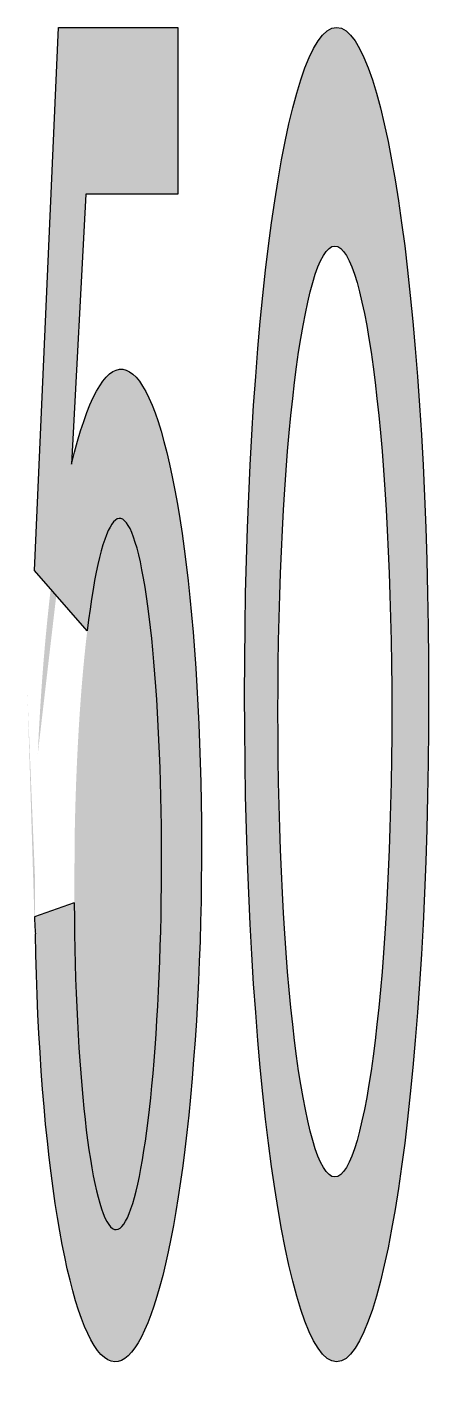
# Model space of a CAD drawing. Header units: metres. Extents: x -0.6 to 0.61, y -0.07 to 4.
import ezdxf

# ---------------------------------------------------------------- set-up
doc = ezdxf.new("R2010")
doc.units = ezdxf.units.M
doc.header["$LTSCALE"] = 0.2

msp = doc.modelspace()

# ---------------------------------------------------------------- hatches: boundary and pattern name
at = {"true_color": 0xfaf528}
h = msp.add_hatch(color=2, dxfattribs=at)
h.dxf.hatch_style = 1
edge = h.paths.add_edge_path()
edge.add_ellipse((-0.3229, 1.4878), major_axis=(0.0091, 1.4878), ratio=0.167734, start_angle=97.9849, end_angle=396.1104)
edge.add_line((-0.4626, 2.6907), (-0.4197, 3.5))
edge.add_line((-0.4197, 3.5), (-0.1439, 3.5))
edge.add_line((-0.1439, 3.5), (-0.1439, 4))
edge.add_line((-0.1439, 4), (-0.5023, 4))
edge.add_line((-0.5023, 4), (-0.5743, 2.3724))
edge.add_line((-0.5743, 2.3724), (-0.4159, 2.1907))
edge.add_ellipse((-0.3239, 1.4622), major_axis=(0.0054, 1.066), ratio=0.12282, start_angle=94.6802, end_angle=406.9258, ccw=False)
edge.add_line((-0.4548, 1.3759), (-0.5743, 1.3338))
edge.add_ellipse((-0.3198, 2.1259), major_axis=(0, 2.0506), ratio=0.134553, start_angle=112.7216, end_angle=114.2814)
h = msp.add_hatch(color=2, dxfattribs=at)
h.dxf.hatch_style = 1
edge = h.paths.add_edge_path()
edge.add_ellipse((0.332, 2), major_axis=(0, 2), ratio=0.137958, start_angle=0, end_angle=360)
edge = h.paths.add_edge_path(flags=16)
edge.add_ellipse((0.3268, 1.9494), major_axis=(0, 1.3953), ratio=0.122333, start_angle=0, end_angle=360)

# ---------------------------------------------------------------- linework, layer by layer
at = {"color": 2, "true_color": 0xfaf528}
msp.add_line((-0.4548, 1.3759), (-0.5743, 1.3338), dxfattribs=at)
at = {"color": 2, "true_color": 0xfaf528, "flags": 128}
msp.add_lwpolyline([(-0.4159, 2.1907), (-0.5743, 2.3724), (-0.5023, 4), (-0.1439, 4), (-0.1439, 3.5), (-0.4197, 3.5), (-0.4626, 2.6907)], dxfattribs=at)
at = {"color": 2, "true_color": 0xfaf528}
for centre, major_axis, ratio in [((0.332, 2), (0, 2), 0.137958), ((0.3268, 1.9494), (0, 1.3953), 0.122333)]:
    msp.add_ellipse(centre, major_axis=major_axis, ratio=ratio, dxfattribs=at)
at = {"color": 2, "true_color": 0xfaf528, "extrusion": (0, 0, -1)}
msp.add_ellipse((-0.3229, 1.4878), major_axis=(0.0091, 1.4878), ratio=0.167734, start_param=-0.630245, end_param=4.573026, dxfattribs=at)
at = {"color": 2, "true_color": 0xfaf528}
for centre, major_axis, ratio, start_param, end_param in [((-0.3239, 1.4622), (0.0054, 1.066), 0.12282, 1.652482, 7.102195), ((-0.3198, 2.1259), (0, 2.0506), 0.134553, 1.967363, 1.994587)]:
    msp.add_ellipse(centre, major_axis=major_axis, ratio=ratio, start_param=start_param, end_param=end_param, dxfattribs=at)

doc.saveas('drawing.dxf')
